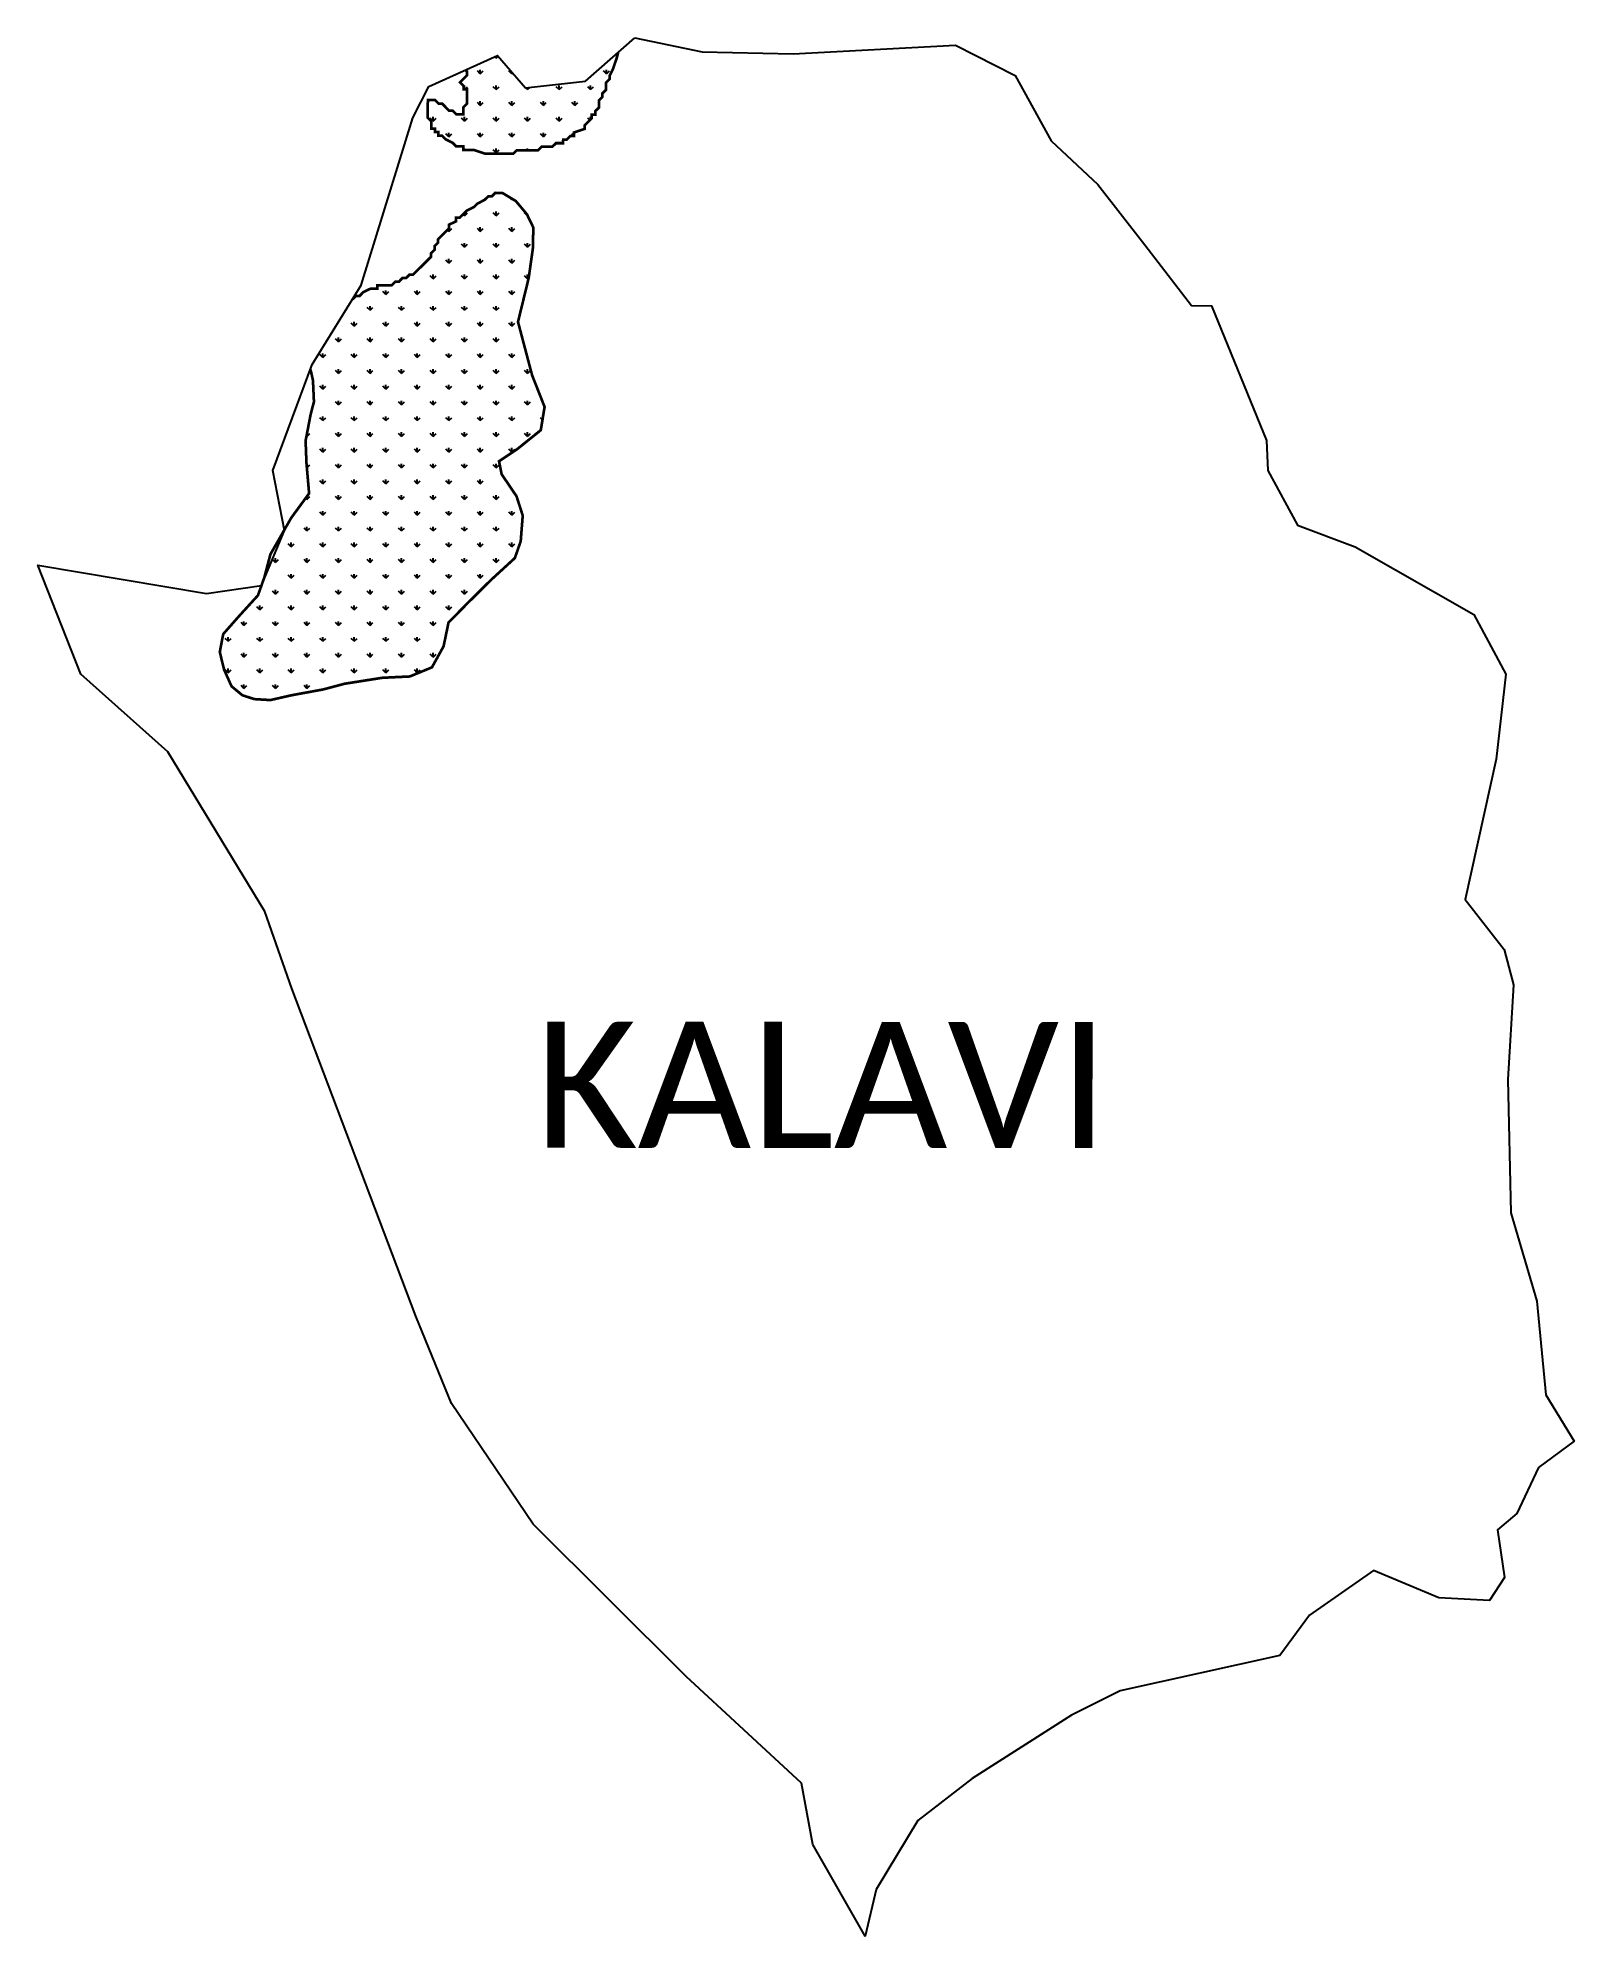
# Model space of a CAD drawing. Header units: metres. Extents: x 330680 to 359033, y 1757901 to 1931097.
# Drawn here: x 348792 to 350543, y 1757901 to 1760063 of the extents above; entities outside this region: 1.
import ezdxf

# ---------------------------------------------------------------- set-up
doc = ezdxf.new("R2010")
doc.units = ezdxf.units.M
for name, color, linetype in [('DITRICT NAME', 118, 'Continuous'), ('MANGROOVES', 112, 'Continuous'), ('VILLAGE NAME', 250, 'Continuous')]:
    doc.layers.add(name, color=color, linetype=linetype)

msp = doc.modelspace()

# ---------------------------------------------------------------- hatches: boundary and pattern name
at = {"layer": 'MANGROOVES'}
h = msp.add_hatch(dxfattribs=at)
h.set_pattern_fill('GRASS', color=256)
h.paths.add_polyline_path([(349431.2, 1759984), (349431.2, 1759988.1), (349431.2, 1759992.1), (349435.3, 1759996.2), (349435.3, 1760000.2), (349439.4, 1760004.3), (349439.4, 1760008.4), (349439.4, 1760012.4), (349443.4, 1760016.5), (349443.5, 1760020.5), (349447.5, 1760028.6), (349451.6, 1760040.8), (349453.2, 1760046.8), (349415.9, 1760014.3), (349347.4, 1760006.5), (349315.8, 1760043.3), (349279.3, 1760026.8), (349281, 1760025.1), (349281, 1760021), (349276.9, 1760016.9), (349272.9, 1760012.9), (349276.9, 1760008.8), (349276.9, 1760004.8), (349281, 1760004.7), (349281, 1760000.7), (349280.9, 1759996.6), (349280.9, 1759992.6), (349280.9, 1759988.5), (349276.8, 1759984.4), (349276.8, 1759980.4), (349276.8, 1759976.3), (349272.8, 1759976.3), (349268.7, 1759976.3), (349264.7, 1759980.4), (349260.6, 1759980.4), (349256.5, 1759984.5), (349252.5, 1759988.6), (349248.4, 1759988.6), (349244.4, 1759992.7), (349240.3, 1759992.7), (349236.3, 1759992.7), (349236.2, 1759988.6), (349236.2, 1759984.6), (349236.2, 1759980.5), (349236.2, 1759976.4), (349236.2, 1759972.4), (349240.2, 1759968.3), (349240.2, 1759964.2), (349240.2, 1759960.2), (349244.3, 1759960.2), (349244.3, 1759956.1), (349248.3, 1759956.1), (349248.3, 1759952), (349252.4, 1759952), (349256.4, 1759948), (349264.5, 1759943.9), (349268.6, 1759939.8), (349272.7, 1759939.8), (349276.7, 1759939.8), (349276.7, 1759935.7), (349280.8, 1759935.7), (349284.8, 1759935.7), (349288.9, 1759935.7), (349301.1, 1759931.6), (349305.1, 1759931.6), (349309.2, 1759931.6), (349313.2, 1759931.5), (349317.3, 1759931.5), (349321.4, 1759931.5), (349325.4, 1759931.5), (349329.5, 1759931.5), (349333.6, 1759931.5), (349337.6, 1759935.5), (349341.7, 1759935.5), (349345.7, 1759935.5), (349349.8, 1759935.5), (349353.9, 1759935.5), (349357.9, 1759935.5), (349362, 1759935.5), (349366.1, 1759939.5), (349370.1, 1759939.5), (349374.2, 1759939.5), (349378.2, 1759939.5), (349382.3, 1759943.5), (349386.4, 1759943.5), (349390.4, 1759943.5), (349390.5, 1759947.6), (349394.5, 1759947.6), (349398.6, 1759951.6), (349402.7, 1759951.6), (349402.7, 1759955.7), (349414.9, 1759959.7), (349414.9, 1759963.7), (349418.9, 1759967.8), (349423, 1759971.8), (349423, 1759975.9), (349427.1, 1759975.9), (349427.1, 1759980)])
h = msp.add_hatch(dxfattribs=at)
h.set_pattern_fill('GRASS', color=256)
h.paths.add_polyline_path([(349339, 1759739.9), (349351.2, 1759789.8), (349355.9, 1759823.2), (349356.5, 1759847.3), (349349.2, 1759862.4), (349336.6, 1759877.5), (349321.2, 1759886.8), (349313.1, 1759886.9), (349309, 1759882.8), (349305, 1759882.8), (349300.9, 1759878.8), (349292.8, 1759874.7), (349288.7, 1759870.7), (349280.6, 1759866.6), (349276.5, 1759862.6), (349272.4, 1759858.5), (349268.4, 1759858.6), (349268.4, 1759854.5), (349260.2, 1759850.5), (349260.2, 1759846.4), (349256.1, 1759842.3), (349252.1, 1759838.3), (349248, 1759834.2), (349248, 1759830.2), (349243.9, 1759826.1), (349243.9, 1759822.1), (349239.8, 1759818), (349239.8, 1759814), (349235.7, 1759809.9), (349231.7, 1759805.9), (349227.6, 1759801.8), (349223.5, 1759797.8), (349219.4, 1759793.7), (349215.4, 1759793.7), (349211.3, 1759789.7), (349207.2, 1759789.7), (349203.2, 1759785.6), (349199.1, 1759785.6), (349195, 1759781.6), (349191, 1759781.6), (349186.9, 1759781.6), (349182.9, 1759781.6), (349178.8, 1759781.6), (349178.8, 1759777.6), (349174.7, 1759777.6), (349170.7, 1759777.6), (349162.5, 1759773.6), (349158.5, 1759769.5), (349154.4, 1759769.5), (349150.3, 1759765.5), (349104.5, 1759691.1), (349102.5, 1759685.7), (349105.3, 1759673.3), (349106.4, 1759648.9), (349102.5, 1759633.6), (349096.9, 1759604.3), (349097.9, 1759578.9), (349100.9, 1759544.4), (349080.5, 1759516.5), (349072.8, 1759503.1), (349073, 1759502.1), (349045.9, 1759437.5), (349042.6, 1759428.2), (349020.9, 1759404.4), (349003, 1759384.1), (348999.1, 1759363.7), (349004, 1759343.5), (349012.5, 1759324.6), (349024.8, 1759314.4), (349038.5, 1759310), (349056.8, 1759308.9), (349080.4, 1759314.3), (349116.9, 1759321), (349141.3, 1759327.5), (349184.4, 1759334.3), (349215.7, 1759335.8), (349240.9, 1759346.2), (349254.2, 1759370.2), (349259.8, 1759397.2), (349279.9, 1759417.7), (349307.7, 1759445.3), (349335.4, 1759470.7), (349342.1, 1759489.9), (349344.4, 1759519.2), (349337.3, 1759541.2), (349320.4, 1759566.2), (349317.4, 1759581), (349338.3, 1759595), (349365, 1759616.5), (349369.3, 1759643), (349355.1, 1759679)])

# ---------------------------------------------------------------- linework, layer by layer
at = {"color": 3}
for points in [[(349472.1, 1760063.4), (349549.1, 1760047.6), (349652.8, 1760045.3), (349837.5, 1760055.2), (349905.7, 1760020.7), (349946.8, 1759946.2), (350000, 1759896.3), (350053.3, 1759827.5), (350106.6, 1759758.6), (350129.4, 1759758.1), (350192.3, 1759604.7), (350193.6, 1759570.6), (350227.6, 1759508.2), (350293.2, 1759483.5), (350428.6, 1759406.3), (350464.9, 1759338.3), (350453.9, 1759241.4), (350418.7, 1759081.7), (350463.1, 1759024.6), (350473.8, 1758984.6), (350467.4, 1758876.7), (350470.6, 1758724.6), (350500.4, 1758624), (350510.6, 1758517.1), (350542.7, 1758464.6), (350502, 1758434.3), (350477.5, 1758382.1), (350455.3, 1758363.4), (350463.5, 1758309.2), (350446.3, 1758282.7), (350388.5, 1758285.8), (350314, 1758317.1), (350241.3, 1758266.1), (350207.2, 1758220.1), (350025.2, 1758179.8), (349969.9, 1758152.3), (349856.7, 1758080), (349794.8, 1758032.2), (349747.4, 1757953.4), (349734.7, 1757900.5), (349675.2, 1758005), (349662, 1758074.7), (349530.6, 1758196.4), (349356.1, 1758369.9), (349263.1, 1758507.5), (349222.5, 1758606.7), (349081.1, 1758980.4), (349050.4, 1759067.9), (348939.9, 1759250.1), (348840.7, 1759338.4), (348791.8, 1759462.7), (348983.8, 1759430.5), (349046.7, 1759439.3), (349073, 1759502.1), (349059.7, 1759570.5), (349104.5, 1759691.1), (349160.3, 1759781.7), (349219.2, 1759972.2), (349237.5, 1760007.9), (349315.8, 1760043.3), (349347.4, 1760006.5), (349415.9, 1760014.3)], [(349415.9, 1760014.3), (349472.1, 1760063.4)]]:
    msp.add_lwpolyline(points, dxfattribs=at)
at = {"layer": 'MANGROOVES', "const_width": 3.05, "flags": 128}
for points in [[(349279.3, 1760026.8), (349281, 1760025.1), (349281, 1760021), (349276.9, 1760016.9), (349272.9, 1760012.9), (349276.9, 1760008.8), (349276.9, 1760004.8), (349281, 1760004.7), (349281, 1760000.7), (349280.9, 1759996.6), (349280.9, 1759992.6), (349280.9, 1759988.5), (349276.8, 1759984.4), (349276.8, 1759980.4), (349276.8, 1759976.3), (349272.8, 1759976.3), (349268.7, 1759976.3), (349264.7, 1759980.4), (349260.6, 1759980.4), (349256.5, 1759984.5), (349252.5, 1759988.6), (349248.4, 1759988.6), (349244.4, 1759992.7), (349240.3, 1759992.7), (349236.3, 1759992.7), (349236.2, 1759988.6), (349236.2, 1759984.6), (349236.2, 1759980.5), (349236.2, 1759976.4), (349236.2, 1759972.4), (349240.2, 1759968.3), (349240.2, 1759964.2), (349240.2, 1759960.2), (349244.3, 1759960.2), (349244.3, 1759956.1), (349248.3, 1759956.1), (349248.3, 1759952), (349252.4, 1759952), (349256.4, 1759948), (349264.5, 1759943.9), (349268.6, 1759939.8), (349272.7, 1759939.8), (349276.7, 1759939.8), (349276.7, 1759935.7), (349280.8, 1759935.7), (349284.8, 1759935.7), (349288.9, 1759935.7), (349301.1, 1759931.6), (349305.1, 1759931.6), (349309.2, 1759931.6), (349313.2, 1759931.5), (349317.3, 1759931.5), (349321.4, 1759931.5), (349325.4, 1759931.5), (349329.5, 1759931.5), (349333.6, 1759931.5), (349337.6, 1759935.5), (349341.7, 1759935.5), (349345.7, 1759935.5), (349349.8, 1759935.5), (349353.9, 1759935.5), (349357.9, 1759935.5), (349362, 1759935.5), (349366.1, 1759939.5), (349370.1, 1759939.5), (349374.2, 1759939.5), (349378.2, 1759939.5), (349382.3, 1759943.5), (349386.4, 1759943.5), (349390.4, 1759943.5), (349390.5, 1759947.6), (349394.5, 1759947.6), (349398.6, 1759951.6), (349402.7, 1759951.6), (349402.7, 1759955.7), (349414.9, 1759959.7), (349414.9, 1759963.7), (349418.9, 1759967.8), (349423, 1759971.8), (349423, 1759975.9), (349427.1, 1759975.9), (349427.1, 1759980), (349431.2, 1759984), (349431.2, 1759988.1), (349431.2, 1759992.1), (349435.3, 1759996.2), (349435.3, 1760000.2), (349439.4, 1760004.3), (349439.4, 1760008.4), (349439.4, 1760012.4), (349443.4, 1760016.5), (349443.5, 1760020.5), (349447.5, 1760028.6), (349451.6, 1760040.8), (349453.2, 1760046.8)], [(349102.5, 1759685.7), (349105.3, 1759673.3), (349106.4, 1759648.9), (349102.5, 1759633.6), (349096.9, 1759604.3), (349097.9, 1759578.9), (349100.9, 1759544.4), (349080.5, 1759516.5), (349056.8, 1759475), (349049.8, 1759448.5), (349042.6, 1759428.2), (349020.9, 1759404.4), (349003, 1759384.1), (348999.1, 1759363.7), (349004, 1759343.5), (349012.5, 1759324.6), (349024.8, 1759314.4), (349038.5, 1759310), (349056.8, 1759308.9), (349080.4, 1759314.3), (349116.9, 1759321), (349141.3, 1759327.5), (349184.4, 1759334.3), (349215.7, 1759335.8), (349240.9, 1759346.2), (349254.2, 1759370.2), (349259.8, 1759397.2), (349279.9, 1759417.7), (349307.7, 1759445.3), (349335.4, 1759470.7), (349342.1, 1759489.9), (349344.4, 1759519.2), (349337.3, 1759541.2), (349320.4, 1759566.2), (349317.4, 1759581), (349338.3, 1759595), (349365, 1759616.5), (349369.3, 1759643), (349355.1, 1759679), (349339, 1759739.9), (349351.2, 1759789.8), (349355.9, 1759823.2), (349356.5, 1759847.3), (349349.2, 1759862.4), (349336.6, 1759877.5), (349321.2, 1759886.8), (349313.1, 1759886.9), (349309, 1759882.8), (349305, 1759882.8), (349300.9, 1759878.8), (349292.8, 1759874.7), (349288.7, 1759870.7), (349280.6, 1759866.6), (349276.5, 1759862.6), (349272.4, 1759858.5), (349268.4, 1759858.6), (349268.4, 1759854.5), (349260.2, 1759850.5), (349260.2, 1759846.4), (349256.1, 1759842.3), (349252.1, 1759838.3), (349248, 1759834.2), (349248, 1759830.2), (349243.9, 1759826.1), (349243.9, 1759822.1), (349239.8, 1759818), (349239.8, 1759814), (349235.7, 1759809.9), (349231.7, 1759805.9), (349227.6, 1759801.8), (349223.5, 1759797.8), (349219.4, 1759793.7), (349215.4, 1759793.7), (349211.3, 1759789.7), (349207.2, 1759789.7), (349203.2, 1759785.6), (349199.1, 1759785.6), (349195, 1759781.6), (349191, 1759781.6), (349186.9, 1759781.6), (349182.9, 1759781.6), (349178.8, 1759781.6), (349178.8, 1759777.6), (349174.7, 1759777.6), (349170.7, 1759777.6), (349162.5, 1759773.6), (349158.5, 1759769.5), (349154.4, 1759769.5), (349150.3, 1759765.5), (349150.3, 1759765.5)]]:
    msp.add_lwpolyline(points, dxfattribs=at)

# ---------------------------------------------------------------- texts
at = {"layer": 'DITRICT NAME', "insert": (330214.1, 1930543.7), "char_height": 4163.821, "attachment_point": 1, "rotation": 1.1028}
msp.add_mtext_dynamic_manual_height_columns('{\\fCalibri|b0|i0|c0|p34;RATNAGIRI}', width=3511.449, gutter_width=20819.1, heights=[0], dxfattribs=at)
at = {"layer": 'VILLAGE NAME', "insert": (349358.9, 1758942.4), "char_height": 143.7, "attachment_point": 1, "rotation": 359.9793}
msp.add_mtext_dynamic_manual_height_columns('{\\fCalibri|b0|i0|c0|p34;KALAVI}', width=1418, gutter_width=718.5, heights=[0], dxfattribs=at)

doc.saveas('drawing.dxf')
